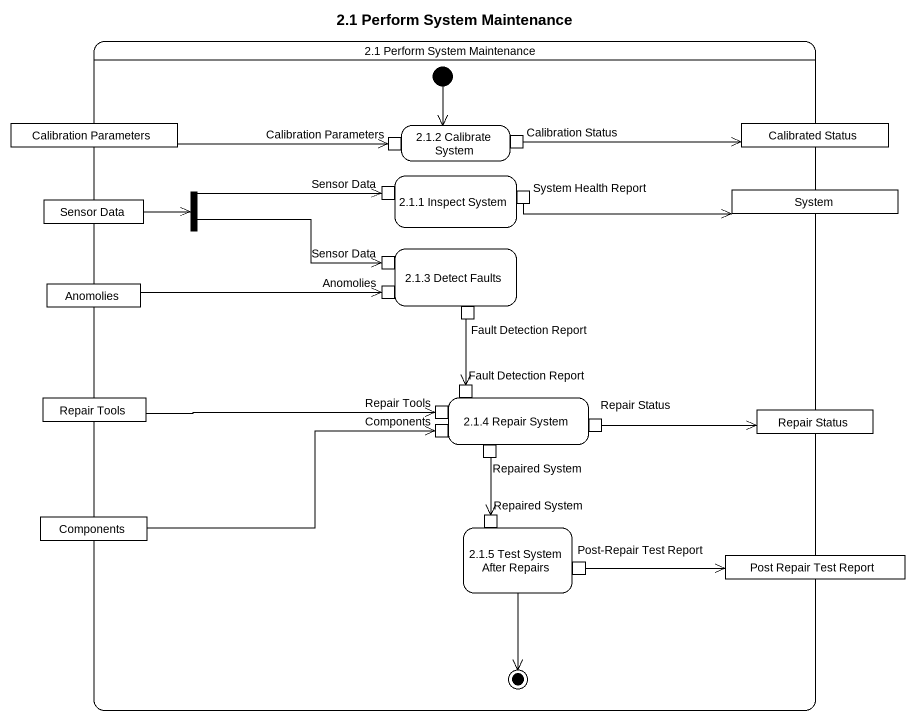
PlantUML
@startuml
title 2.1 Perform System Maintenance
hide empty description
state "2.1 Perform System Maintenance" as s2_1_Perform_System {
  state "Calibration Parameters" as Calibration_Parameters <<object>>
  state "2.1.2 Calibrate System" as s2_1_2_Calibrate_System {
    state "Calibration Parameters" as Calibration_Parameters_2 <<inputPin>>
    state "Calibration Status" as Calibration_Status <<outputPin>>
  }
  state "Calibrated Status" as Calibrated_Status <<object>>
  state "Sensor Data" as Sensor_Data <<object>>
  state fork1 <<fork>>
  state "2.1.1 Inspect System" as s2_1_1_Inspect_System {
    state "Sensor Data" as Sensor_Data_2 <<inputPin>>
    state "System Health Report" as System_Health_Report <<outputPin>>
  }
  state System <<object>>
  state "2.1.3 Detect Faults" as s2_1_3_Detect_Faults {
    state "Sensor Data" as Sensor_Data_3 <<inputPin>>
    state "Anomolies" as Anomolies_2 <<inputPin>>
    state "Fault Detection Report" as Fault_Detection_Report <<outputPin>>
  }
  state Anomolies <<object>>
  state "Repair Tools" as Repair_Tools <<object>>
  state "2.1.4 Repair System" as s2_1_4_Repair_System {
    state "Fault Detection Report" as Fault_Detection_Report_2 <<inputPin>>
    state "Repair Tools" as Repair_Tools_2 <<inputPin>>
    state Components <<inputPin>>
    state "Repaired System" as Repaired_System <<outputPin>>
    state "Repair Status" as Repair_Status <<outputPin>>
  }
  state "Repair Status" as Repair_Status_2 <<object>>
  state "Components" as Components_2 <<object>>
  state "2.1.5 Test System After Repairs" as s2_1_5_Test_System_After {
    state "Repaired System" as Repaired_System_2 <<inputPin>>
    state "Post-Repair Test Report" as Post_Repair_Test_Report <<outputPin>>
  }
  state "Post Repair Test Report" as Post_Repair_Test_Report_2 <<object>>
  [*] --> s2_1_2_Calibrate_System
  s2_1_5_Test_System_After --> [*]
}
Calibration_Parameters -right-> Calibration_Parameters_2
Calibration_Status -right-> Calibrated_Status
Sensor_Data -right-> fork1
fork1 -right-> Sensor_Data_2
fork1 -right-> Sensor_Data_3
System_Health_Report -right-> System
Anomolies -right-> Anomolies_2
Fault_Detection_Report --> Fault_Detection_Report_2
Repair_Tools -right-> Repair_Tools_2
Repaired_System --> Repaired_System_2
Repair_Status -right-> Repair_Status_2
Components_2 -right-> Components
Post_Repair_Test_Report -right-> Post_Repair_Test_Report_2
@enduml
